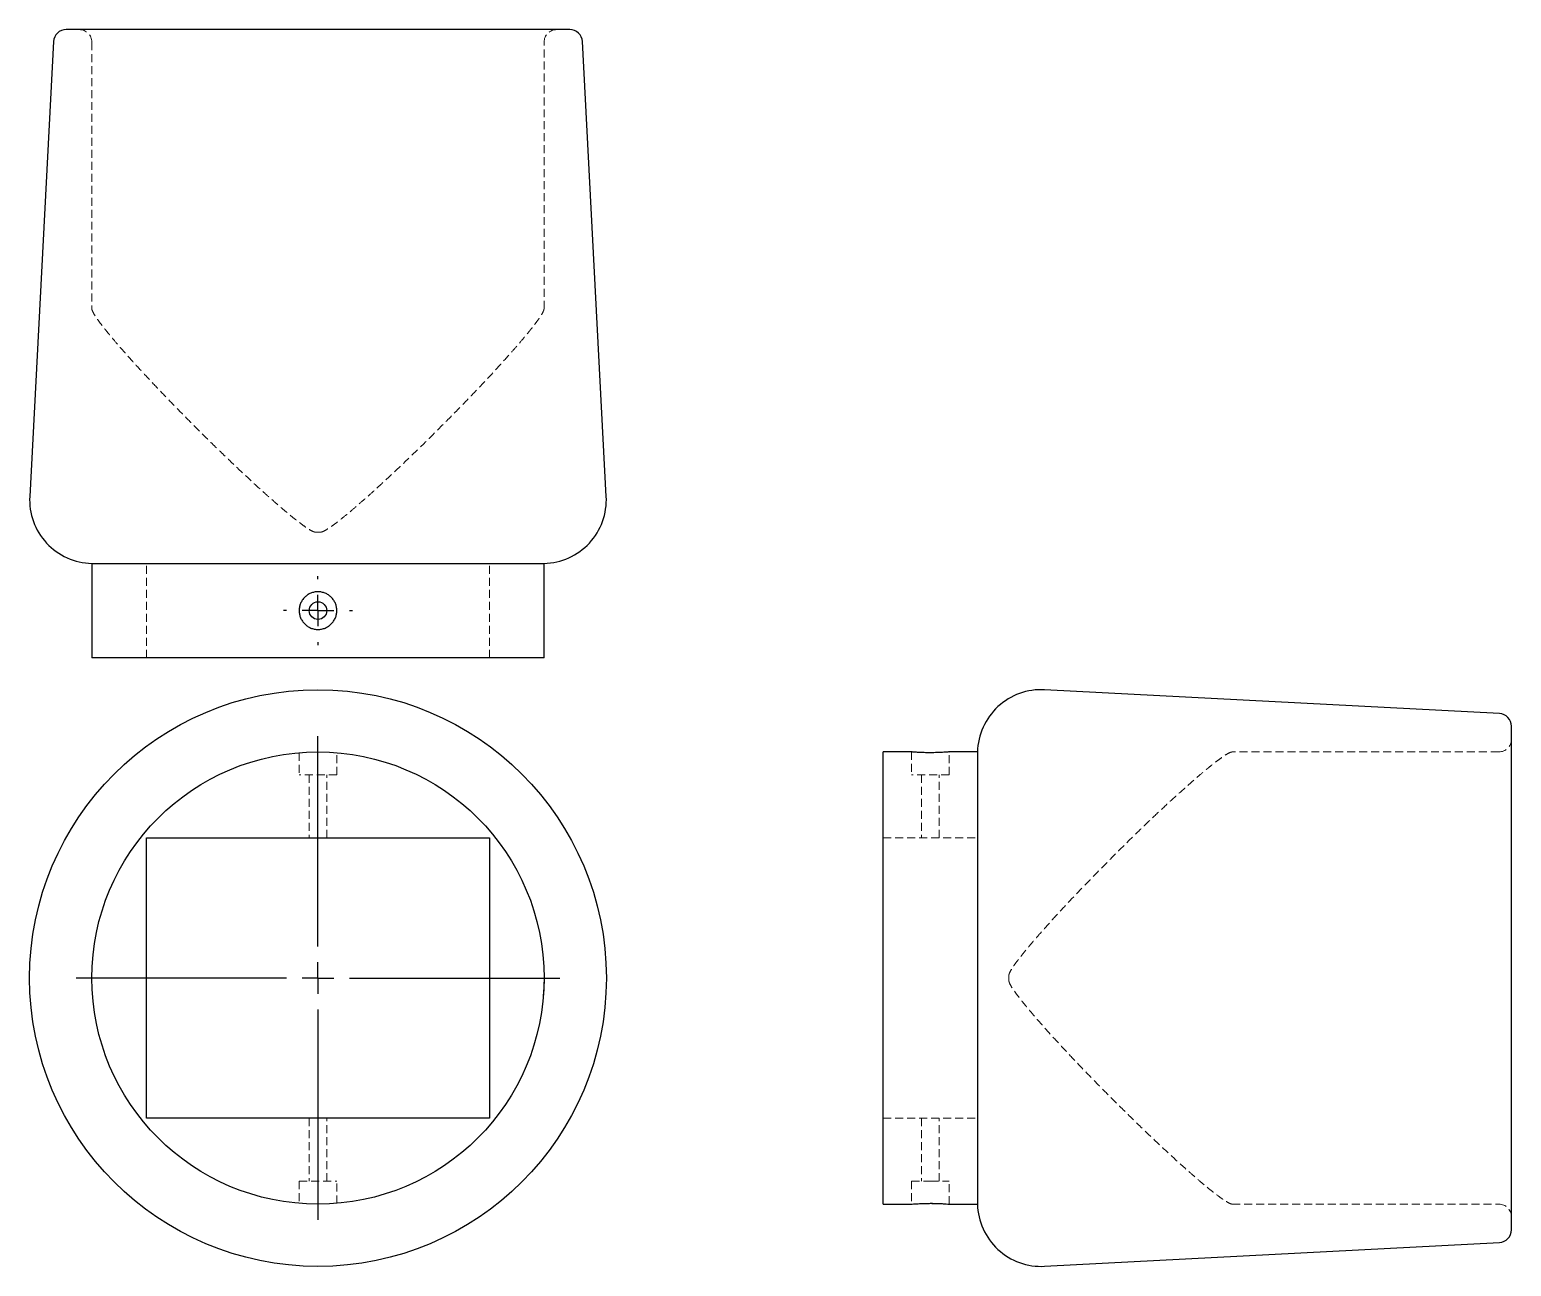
# Model space of a CAD drawing. Header units: millimetres. Extents: x 37 to 273, y 11 to 208.
import ezdxf

# ---------------------------------------------------------------- set-up
doc = ezdxf.new("R2010")
doc.units = ezdxf.units.MM
doc.linetypes.add('HIDDEN', pattern=[1.905, 1.27, -0.635])
doc.layers.add('10', color=7, linetype='Continuous')

# ---------------------------------------------------------------- blocks, each defined once
blk = doc.blocks.new('SW_CENTERMARKSYMBOL_0')
at = {"layer": '10', "color": 0}
for p, q in [((0, 5), (0, 38.5)), ((0, 0), (0, 2.5)), ((-5, 0), (-38.5, 0)), ((0, 0), (-2.5, 0)), ((0, 0), (0, -2.5)), ((0, 0), (2.5, 0)), ((5, 0), (38.5, 0)), ((0, -5), (0, -38.5))]:
    blk.add_line(p, q, dxfattribs=at)
blk = doc.blocks.new('SW_CENTERMARKSYMBOL_1')
at = {"layer": '10', "color": 0}
for p, q in [((0, 5), (0, 5.5)), ((0, 0), (0, 2.5)), ((-5, 0), (-5.5, 0)), ((0, 0), (-2.5, 0)), ((0, 0), (0, -2.5)), ((0, 0), (2.5, 0)), ((5, 0), (5.5, 0)), ((0, -5), (0, -5.5))]:
    blk.add_line(p, q, dxfattribs=at)

msp = doc.modelspace()

# ---------------------------------------------------------------- linework, layer by layer
at = {"color": 7, "linetype": 'Continuous', "lineweight": 25}
for p, q in [((123.1, 208), (42.9, 208)), ((40.9, 206.1), (37.11, 133.69)), ((128.89, 133.69), (125.1, 206.1)), ((47, 123), (47, 108)), ((47, 123), (119, 123)), ((119, 108), (119, 123)), ((119, 108), (47, 108)), ((271.1, 99.1), (198.69, 102.89)), ((273, 57), (273, 97.1)), ((177.54, 93), (173, 93)), ((173, 57), (173, 93)), ((188, 93), (183.46, 93)), ((188, 93), (188, 57)), ((55.71, 34.67), (55.71, 79.33)), ((55.71, 79.33), (110.29, 79.33)), ((110.29, 79.33), (110.29, 34.67)), ((173, 21), (173, 57)), ((188, 57), (188, 21)), ((273, 16.9), (273, 57)), ((110.29, 34.67), (55.71, 34.67)), ((173, 21), (177.54, 21)), ((183.46, 21), (188, 21)), ((198.69, 11.11), (271.1, 14.9))]:
    msp.add_line(p, q, dxfattribs=at)
at = {"color": 7, "linetype": 'HIDDEN', "lineweight": 18}
for p, q in [((47, 206), (47, 163.56)), ((119, 163.56), (119, 206)), ((83.44, 128), (82.56, 128)), ((55.71, 108), (55.71, 123)), ((110.29, 108), (110.29, 123)), ((80, 92.87), (80, 89.33)), ((86, 89.33), (86, 92.87)), ((177.5, 93), (177.5, 89.33)), ((183.5, 89.33), (183.5, 93)), ((271, 93), (228.56, 93)), ((86, 89.33), (80, 89.33)), ((81.6, 89.33), (81.6, 79.33)), ((84.4, 79.33), (84.4, 89.33)), ((183.5, 89.33), (177.5, 89.33)), ((179.1, 89.33), (179.1, 79.33)), ((181.9, 79.33), (181.9, 89.33)), ((173, 79.33), (188, 79.33)), ((47.02, 56.68), (47, 57)), ((119, 57), (118.83, 53.63)), ((81.6, 34.67), (81.6, 24.67)), ((84.4, 24.67), (84.4, 34.67)), ((173, 34.67), (188, 34.67)), ((179.1, 34.67), (179.1, 24.67)), ((181.9, 24.67), (181.9, 34.67)), ((80, 24.67), (86, 24.67)), ((80, 24.67), (80, 21.13)), ((86, 21.13), (86, 24.67)), ((177.5, 24.67), (180.5, 24.67)), ((177.5, 24.67), (177.5, 21)), ((180.5, 24.67), (183.5, 24.67)), ((183.5, 21), (183.5, 24.67)), ((228.56, 21), (271, 21))]:
    msp.add_line(p, q, dxfattribs=at)
at = {"color": 7, "linetype": 'Continuous', "lineweight": 25}
for centre, radius in [((83, 115.5), 1.4), ((83, 57), 45.91), ((83, 57), 36)]:
    msp.add_circle(centre, radius, dxfattribs=at)
for centre, radius, start, end in [((42.9, 206), 2, 90, 177), ((123.1, 206), 2, 3, 90), ((47.25, 133.16), 10.16, 177, 268.5811), ((118.75, 133.16), 10.16, 271.4189, 3), ((198.16, 92.75), 10.16, 87, 178.5811), ((271, 97.1), 2, 0, 87), ((198.16, 21.25), 10.16, 181.4189, 273), ((271, 16.9), 2, 273, 0)]:
    msp.add_arc(centre, radius, start, end, dxfattribs=at)
at = {"color": 7, "linetype": 'HIDDEN', "lineweight": 18}
for centre, radius, start, end in [((45, 206), 2, 0, 90), ((121, 206), 2, 90, 180), ((83, 115.5), 3, 160.7028, 206.1271), ((271, 95), 2, 270, 0), ((271, 19), 2, 0, 90)]:
    msp.add_arc(centre, radius, start, end, dxfattribs=at)
for points, knots in [([(47, 163.56), (47, 163.52), (47.01, 163.41), (47.14, 163.07), (47.46, 162.5), (47.99, 161.74), (48.52, 161.03), (48.97, 160.45), (49.35, 159.98), (50.01, 159.17), (51.04, 157.95), (52.53, 156.26), (54.24, 154.35), (56.17, 152.27), (58.28, 150.04), (60.55, 147.69), (63.12, 145.08), (65.93, 142.29), (68.87, 139.44), (71.65, 136.81), (73.93, 134.71), (75.81, 133.04), (77.39, 131.67), (78.88, 130.42), (80.19, 129.39), (81.19, 128.67), (81.89, 128.24), (82.32, 128.04), (82.49, 128.01), (82.56, 128)], [0, 0, 0, 0, 0.002628, 0.006032, 0.02141, 0.041339, 0.061181, 0.073697, 0.085042, 0.097341, 0.135127, 0.180228, 0.230722, 0.287124, 0.348358, 0.413307, 0.48073, 0.565682, 0.64797, 0.72429, 0.792204, 0.831991, 0.873123, 0.916736, 0.947042, 0.972069, 0.989923, 0.995917, 1, 1, 1, 1]), ([(83.44, 128), (83.5, 128.01), (83.69, 128.03), (84.03, 128.2), (84.64, 128.55), (85.5, 129.17), (86.62, 130.02), (87.85, 131.03), (89.13, 132.11), (90.46, 133.28), (91.88, 134.55), (93.9, 136.39), (96.52, 138.86), (99.71, 141.93), (102.88, 145.08), (105.91, 148.16), (108.69, 151.06), (111.19, 153.73), (113.17, 155.92), (114.67, 157.62), (115.74, 158.87), (116.52, 159.82), (117.1, 160.54), (117.55, 161.13), (118, 161.73), (118.41, 162.32), (118.71, 162.8), (118.89, 163.17), (118.98, 163.41), (118.99, 163.52), (119, 163.56)], [0, 0, 0, 0, 0.003421, 0.011273, 0.022506, 0.045194, 0.073869, 0.106103, 0.139295, 0.173366, 0.211203, 0.252461, 0.335389, 0.424472, 0.515226, 0.600875, 0.680503, 0.753535, 0.817993, 0.855365, 0.887944, 0.91586, 0.928144, 0.94264, 0.959966, 0.973018, 0.98469, 0.993891, 0.997341, 1, 1, 1, 1]), ([(179.83, 92.88), (179.94, 92.88), (180.16, 92.87), (180.39, 92.87), (180.5, 92.87)], [0, 0, 0, 0, 0.523608, 1, 1, 1, 1]), ([(228.56, 93), (228.52, 92.99), (228.41, 92.98), (228.07, 92.86), (227.49, 92.53), (226.72, 92), (226.01, 91.46), (225.43, 91.01), (224.95, 90.62), (224.14, 89.96), (222.9, 88.91), (221.19, 87.41), (219.28, 85.69), (217.19, 83.76), (214.95, 81.64), (212.59, 79.35), (210.13, 76.92), (207.63, 74.41), (205.18, 71.89), (202.83, 69.44), (200.68, 67.12), (198.85, 65.1), (197.31, 63.35), (196.01, 61.83), (194.92, 60.49), (194.07, 59.38), (193.5, 58.56), (193.18, 57.99), (193.03, 57.64), (193.01, 57.5), (193, 57.44)], [0, 0, 0, 0, 0.0026587, 0.0061088, 0.0216894, 0.0418354, 0.0617784, 0.0742531, 0.0857533, 0.0982141, 0.1364553, 0.1819958, 0.2328165, 0.2893867, 0.3505788, 0.4158436, 0.4847672, 0.5554604, 0.6257896, 0.6934928, 0.756645, 0.8135363, 0.8552532, 0.8946829, 0.9326622, 0.9575582, 0.977495, 0.9917169, 0.9965776, 1, 1, 1, 1]), ([(47, 57), (47, 58.18), (47.01, 59.41), (47.19, 60.63), (47.2, 60.68)], [0, 0, 0, 0, 0.958511, 1, 1, 1, 1]), ([(193, 56.56), (193, 56.56), (193, 56.56), (193, 56.56), (193, 56.56), (193, 56.57), (193, 56.59), (193, 56.63), (193, 56.7), (193, 56.78), (193, 56.86), (193, 56.94), (193, 57.07), (193, 57.17), (193, 57.25), (193, 57.32), (193, 57.39), (193, 57.42), (193, 57.44), (193, 57.44), (193, 57.44), (193, 57.44)], [0.0688005, 0.0688005, 0.0688005, 0.0688005, 0.0704386, 0.0720768, 0.075353, 0.0786292, 0.0851816, 0.0917341, 0.1048389, 0.1179438, 0.12122, 0.1310486, 0.1441535, 0.1572584, 0.1638108, 0.1703632, 0.1834681, 0.196573, 0.1998492, 0.2031254, 0.2064016, 0.2064016, 0.2064016, 0.2064016]), ([(193, 56.56), (193, 56.52), (193.02, 56.41), (193.14, 56.07), (193.47, 55.5), (193.99, 54.74), (194.52, 54.04), (194.97, 53.46), (195.35, 52.98), (196.01, 52.18), (197.04, 50.95), (198.53, 49.26), (200.24, 47.35), (202.17, 45.27), (204.28, 43.04), (206.55, 40.69), (209.12, 38.08), (211.93, 35.29), (214.88, 32.43), (217.65, 29.81), (219.94, 27.71), (221.81, 26.04), (223.39, 24.67), (224.88, 23.42), (226.19, 22.39), (227.19, 21.67), (227.89, 21.24), (228.32, 21.04), (228.49, 21.01), (228.56, 21)], [0, 0, 0, 0, 0.0026334, 0.0060724, 0.0215115, 0.041304, 0.0610989, 0.0736199, 0.0849759, 0.0972905, 0.1351284, 0.1802553, 0.2307419, 0.2871317, 0.3483601, 0.4133062, 0.4807289, 0.5656861, 0.6479799, 0.7243062, 0.7922372, 0.8320275, 0.8731235, 0.9166772, 0.9469786, 0.9721281, 0.9899977, 0.9959404, 1, 1, 1, 1]), ([(181.17, 21.12), (181.06, 21.12), (180.84, 21.13), (180.61, 21.13), (180.5, 21.13)], [0, 0, 0, 0, 0.523608, 1, 1, 1, 1])]:
    msp.add_open_spline(points, degree=3, knots=knots, dxfattribs=at)
at = {"color": 7, "linetype": 'Continuous', "lineweight": 25}
for points, knots in [([(80, 115.5), (80, 115.7), (80.02, 115.89), (80.1, 116.28), (80.15, 116.47), (80.3, 116.83), (80.4, 117), (80.61, 117.33), (80.74, 117.48), (81.02, 117.76), (81.17, 117.88), (81.5, 118.1), (81.67, 118.2), (82.03, 118.35), (82.22, 118.4), (82.61, 118.48), (82.8, 118.5), (83.19, 118.5), (83.39, 118.48), (83.78, 118.4), (83.96, 118.35), (84.33, 118.2), (84.5, 118.1), (84.83, 117.89), (84.98, 117.76), (85.26, 117.48), (85.38, 117.33), (85.6, 117.01), (85.7, 116.83), (85.85, 116.47), (85.9, 116.28), (85.98, 115.9), (86, 115.7), (86, 115.3), (85.98, 115.11), (85.9, 114.72), (85.85, 114.53), (85.7, 114.17), (85.6, 114), (85.39, 113.67), (85.26, 113.52), (84.98, 113.24), (84.83, 113.12), (84.5, 112.9), (84.33, 112.8), (83.97, 112.65), (83.78, 112.6), (83.39, 112.52), (83.2, 112.5), (82.81, 112.5), (82.61, 112.52), (82.22, 112.6), (82.04, 112.65), (81.67, 112.8), (81.5, 112.9), (81.17, 113.11), (81.02, 113.24), (80.74, 113.52), (80.62, 113.67), (80.4, 113.99), (80.3, 114.17), (80.15, 114.53), (80.1, 114.72), (80.02, 115.1), (80, 115.3), (80, 115.5)], [0, 0, 0, 0, 0.03125, 0.03125, 0.0625, 0.0625, 0.09375, 0.09375, 0.125, 0.125, 0.15625, 0.15625, 0.1875, 0.1875, 0.21875, 0.21875, 0.25, 0.25, 0.28125, 0.28125, 0.3125, 0.3125, 0.34375, 0.34375, 0.375, 0.375, 0.40625, 0.40625, 0.4375, 0.4375, 0.46875, 0.46875, 0.5, 0.5, 0.53125, 0.53125, 0.5625, 0.5625, 0.59375, 0.59375, 0.625, 0.625, 0.65625, 0.65625, 0.6875, 0.6875, 0.71875, 0.71875, 0.75, 0.75, 0.78125, 0.78125, 0.8125, 0.8125, 0.84375, 0.84375, 0.875, 0.875, 0.90625, 0.90625, 0.9375, 0.9375, 0.96875, 0.96875, 1, 1, 1, 1]), ([(183.46, 93), (183.47, 93), (183.51, 93), (183.24, 92.98), (182.66, 92.94), (181.82, 92.89), (181.05, 92.88), (180.27, 92.87), (179.49, 92.88), (178.59, 92.92), (177.92, 92.97), (177.54, 93), (177.54, 93), (177.54, 93)], [0, 0, 0, 0, 0.036529, 0.143508, 0.250622, 0.358061, 0.465508, 0.500221, 0.607339, 0.714447, 0.82179, 0.929287, 1, 1, 1, 1]), ([(177.54, 21), (177.53, 21), (177.49, 21), (177.76, 21.02), (178.34, 21.06), (179.18, 21.1), (179.95, 21.12), (180.39, 21.12), (180.5, 21.13)], [0, 0, 0, 0, 0.073027, 0.28689, 0.501023, 0.715805, 0.930606, 1, 1, 1, 1]), ([(180.5, 21.13), (180.84, 21.12), (181.51, 21.12), (182.41, 21.08), (183.08, 21.03), (183.46, 21), (183.46, 21), (183.46, 21)], [0, 0, 0, 0, 0.21433, 0.428643, 0.643423, 0.858511, 1, 1, 1, 1])]:
    msp.add_open_spline(points, degree=3, knots=knots, dxfattribs=at)

# ---------------------------------------------------------------- block references
at = {"layer": '10'}
for name, p in [('SW_CENTERMARKSYMBOL_1', (83, 115.5)), ('SW_CENTERMARKSYMBOL_0', (83, 57))]:
    msp.add_blockref(name, p, dxfattribs=at)

doc.saveas('drawing.dxf')
